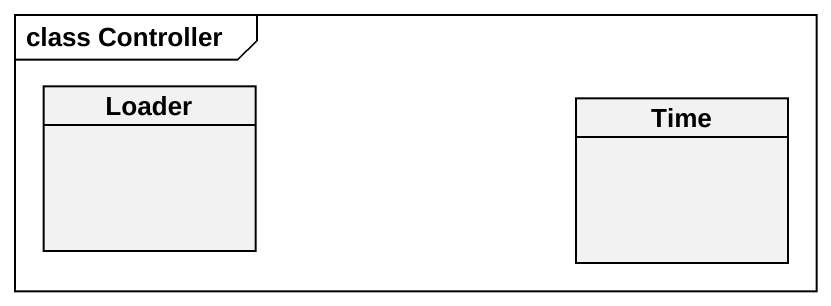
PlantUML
@startuml
mainframe class Controller
hide circle
hide empty members
class Loader
class Time
@enduml
